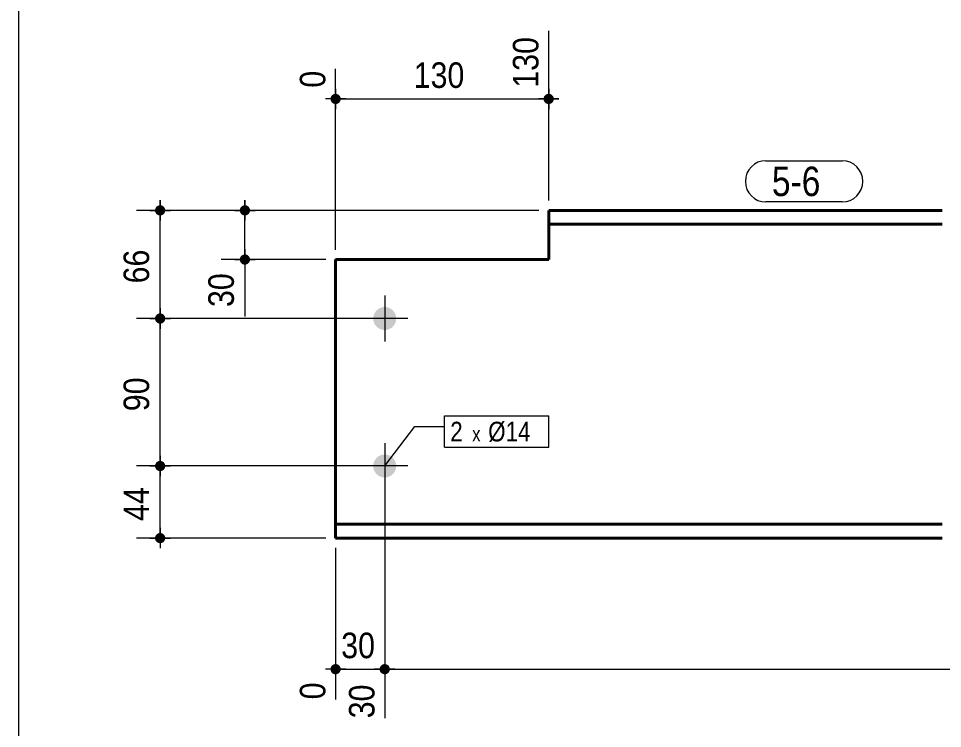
# Model space of a CAD drawing. Header units: millimetres. Extents: x 2 to 287, y 5 to 195.
# Drawn here: x 5 to 99, y 69.4 to 141.6 of the extents above; entities that cross this region are included whole.
import ezdxf

# ---------------------------------------------------------------- set-up
doc = ezdxf.new("R2010")
doc.units = ezdxf.units.MM
doc.linetypes.add('CACHE2', pattern=[1.190625, 0.79375, -0.396875])
for name, color, linetype, lineweight in [('Boulon', 7, 'Continuous', 0), ('Cache', 7, 'Continuous', 0), ('Cotation', 7, 'Continuous', 0), ('Désignation boulon', 3, 'Continuous', 0), ('Feuille dessin', 5, 'Continuous', 0), ('Piece', 2, 'Continuous', 0), ('Repère pièce', 3, 'Continuous', 0)]:
    doc.layers.add(name, color=color, linetype=linetype, lineweight=lineweight)
doc.styles.add('ARIAL', font='ARIAL.TTF')
doc.styles.add('COMIC_SANS_MS', font='COMIC.TTF')

# ---------------------------------------------------------------- blocks, each defined once
blk = doc.blocks.new('*A3')
at = {"layer": 'Boulon'}
for points in [[(42.271, 112.237), (42.3, 112.236), (42.329, 112.234), (42.357, 112.232), (42.386, 112.228), (42.414, 112.225), (42.442, 112.22), (42.47, 112.215), (42.498, 112.209), (42.526, 112.202), (42.554, 112.195), (42.581, 112.187), (42.609, 112.178), (42.636, 112.169), (42.663, 112.159), (42.689, 112.148), (42.716, 112.137), (42.742, 112.125), (42.767, 112.113), (42.793, 112.099), (42.818, 112.086), (42.843, 112.071), (42.867, 112.056), (42.891, 112.041), (42.915, 112.024), (42.938, 112.008), (42.961, 111.99), (42.983, 111.972), (43.005, 111.954), (43.026, 111.935), (43.047, 111.915), (43.068, 111.895), (43.088, 111.875), (43.107, 111.854), (43.126, 111.833), (43.145, 111.811), (43.163, 111.788), (43.18, 111.765), (43.197, 111.742), (43.213, 111.719), (43.228, 111.695), (43.244, 111.67), (43.258, 111.646), (43.272, 111.62), (43.285, 111.595), (43.297, 111.569), (43.309, 111.543), (43.321, 111.517), (43.331, 111.49), (43.341, 111.464), (43.351, 111.436), (43.359, 111.409), (43.367, 111.382), (43.375, 111.354), (43.381, 111.326), (43.387, 111.298), (43.392, 111.27), (43.397, 111.242), (43.401, 111.213), (43.404, 111.185), (43.406, 111.156), (43.408, 111.128), (43.409, 111.099), (43.409, 111.07), (43.409, 111.042), (43.408, 111.013), (43.406, 110.985), (43.404, 110.956), (43.401, 110.928), (43.397, 110.899), (43.392, 110.871), (43.387, 110.843), (43.381, 110.815), (43.375, 110.787), (43.367, 110.759), (43.359, 110.732), (43.351, 110.705), (43.341, 110.677), (43.331, 110.651), (43.321, 110.624), (43.309, 110.598), (43.297, 110.572), (43.285, 110.546), (43.272, 110.521), (43.258, 110.495), (43.244, 110.471), (43.228, 110.446), (43.213, 110.422), (43.197, 110.399), (43.18, 110.375), (43.163, 110.353), (43.145, 110.33), (43.126, 110.308), (43.107, 110.287), (43.088, 110.266), (43.068, 110.246), (43.047, 110.226), (43.026, 110.206), (43.005, 110.187), (42.983, 110.169), (42.961, 110.151), (42.938, 110.133), (42.915, 110.117), (42.891, 110.1), (42.867, 110.085), (42.843, 110.07), (42.818, 110.055), (42.793, 110.042), (42.767, 110.028), (42.742, 110.016), (42.716, 110.004), (42.689, 109.993), (42.663, 109.982), (42.636, 109.972), (42.609, 109.963), (42.581, 109.954), (42.554, 109.946), (42.526, 109.939), (42.498, 109.932), (42.47, 109.926), (42.442, 109.921), (42.414, 109.916), (42.386, 109.913), (42.357, 109.909), (42.329, 109.907), (42.3, 109.905), (42.271, 109.904), (42.243, 109.904), (42.214, 109.904), (42.186, 109.905), (42.157, 109.907), (42.128, 109.909), (42.1, 109.913), (42.072, 109.916), (42.043, 109.921), (42.015, 109.926), (41.987, 109.932), (41.959, 109.939), (41.932, 109.946), (41.904, 109.954), (41.877, 109.963), (41.85, 109.972), (41.823, 109.982), (41.796, 109.993), (41.77, 110.004), (41.744, 110.016), (41.718, 110.028), (41.693, 110.042), (41.668, 110.055), (41.643, 110.07), (41.619, 110.085), (41.595, 110.1), (41.571, 110.117), (41.548, 110.133), (41.525, 110.151), (41.503, 110.169), (41.481, 110.187), (41.459, 110.206), (41.438, 110.226), (41.418, 110.246), (41.398, 110.266), (41.378, 110.287), (41.359, 110.308), (41.341, 110.33), (41.323, 110.353), (41.306, 110.375), (41.289, 110.399), (41.273, 110.422), (41.257, 110.446), (41.242, 110.471), (41.228, 110.495), (41.214, 110.521), (41.201, 110.546), (41.188, 110.572), (41.176, 110.598), (41.165, 110.624), (41.154, 110.651), (41.144, 110.677), (41.135, 110.705), (41.126, 110.732), (41.118, 110.759), (41.111, 110.787), (41.105, 110.815), (41.099, 110.843), (41.093, 110.871), (41.089, 110.899), (41.085, 110.928), (41.082, 110.956), (41.079, 110.985), (41.078, 111.013), (41.077, 111.042), (41.076, 111.07), (41.077, 111.099), (41.078, 111.128), (41.079, 111.156), (41.082, 111.185), (41.085, 111.213), (41.089, 111.242), (41.093, 111.27), (41.099, 111.298), (41.105, 111.326), (41.111, 111.354), (41.118, 111.382), (41.126, 111.409), (41.135, 111.436), (41.144, 111.464), (41.154, 111.49), (41.165, 111.517), (41.176, 111.543), (41.188, 111.569), (41.201, 111.595), (41.214, 111.62), (41.228, 111.646), (41.242, 111.67), (41.257, 111.695), (41.273, 111.719), (41.289, 111.742), (41.306, 111.765), (41.323, 111.788), (41.341, 111.811), (41.359, 111.833), (41.378, 111.854), (41.398, 111.875), (41.418, 111.895), (41.438, 111.915), (41.459, 111.935), (41.481, 111.954), (41.503, 111.972), (41.525, 111.99), (41.548, 112.008), (41.571, 112.024), (41.595, 112.041), (41.619, 112.056), (41.643, 112.071), (41.668, 112.086), (41.693, 112.099), (41.718, 112.113), (41.744, 112.125), (41.77, 112.137), (41.796, 112.148), (41.823, 112.159), (41.85, 112.169), (41.877, 112.178), (41.904, 112.187), (41.932, 112.195), (41.959, 112.202), (41.987, 112.209), (42.015, 112.215), (42.043, 112.22), (42.072, 112.225), (42.1, 112.228), (42.128, 112.232), (42.157, 112.234), (42.186, 112.236), (42.214, 112.237), (42.243, 112.237)], [(42.271, 97.237), (42.3, 97.236), (42.329, 97.234), (42.357, 97.232), (42.386, 97.228), (42.414, 97.225), (42.442, 97.22), (42.47, 97.215), (42.498, 97.209), (42.526, 97.202), (42.554, 97.195), (42.581, 97.187), (42.609, 97.178), (42.636, 97.169), (42.663, 97.159), (42.689, 97.148), (42.716, 97.137), (42.742, 97.125), (42.767, 97.113), (42.793, 97.099), (42.818, 97.086), (42.843, 97.071), (42.867, 97.056), (42.891, 97.041), (42.915, 97.024), (42.938, 97.008), (42.961, 96.99), (42.983, 96.972), (43.005, 96.954), (43.026, 96.935), (43.047, 96.915), (43.068, 96.895), (43.088, 96.875), (43.107, 96.854), (43.126, 96.833), (43.145, 96.811), (43.163, 96.788), (43.18, 96.765), (43.197, 96.742), (43.213, 96.719), (43.228, 96.695), (43.244, 96.67), (43.258, 96.646), (43.272, 96.62), (43.285, 96.595), (43.297, 96.569), (43.309, 96.543), (43.321, 96.517), (43.331, 96.49), (43.341, 96.464), (43.351, 96.436), (43.359, 96.409), (43.367, 96.382), (43.375, 96.354), (43.381, 96.326), (43.387, 96.298), (43.392, 96.27), (43.397, 96.242), (43.401, 96.213), (43.404, 96.185), (43.406, 96.156), (43.408, 96.128), (43.409, 96.099), (43.409, 96.07), (43.409, 96.042), (43.408, 96.013), (43.406, 95.985), (43.404, 95.956), (43.401, 95.928), (43.397, 95.899), (43.392, 95.871), (43.387, 95.843), (43.381, 95.815), (43.375, 95.787), (43.367, 95.759), (43.359, 95.732), (43.351, 95.705), (43.341, 95.677), (43.331, 95.651), (43.321, 95.624), (43.309, 95.598), (43.297, 95.572), (43.285, 95.546), (43.272, 95.521), (43.258, 95.495), (43.244, 95.471), (43.228, 95.446), (43.213, 95.422), (43.197, 95.399), (43.18, 95.375), (43.163, 95.353), (43.145, 95.33), (43.126, 95.308), (43.107, 95.287), (43.088, 95.266), (43.068, 95.246), (43.047, 95.226), (43.026, 95.206), (43.005, 95.187), (42.983, 95.169), (42.961, 95.151), (42.938, 95.133), (42.915, 95.117), (42.891, 95.1), (42.867, 95.085), (42.843, 95.07), (42.818, 95.055), (42.793, 95.042), (42.767, 95.028), (42.742, 95.016), (42.716, 95.004), (42.689, 94.993), (42.663, 94.982), (42.636, 94.972), (42.609, 94.963), (42.581, 94.954), (42.554, 94.946), (42.526, 94.939), (42.498, 94.932), (42.47, 94.926), (42.442, 94.921), (42.414, 94.916), (42.386, 94.913), (42.357, 94.909), (42.329, 94.907), (42.3, 94.905), (42.271, 94.904), (42.243, 94.904), (42.214, 94.904), (42.186, 94.905), (42.157, 94.907), (42.128, 94.909), (42.1, 94.913), (42.072, 94.916), (42.043, 94.921), (42.015, 94.926), (41.987, 94.932), (41.959, 94.939), (41.932, 94.946), (41.904, 94.954), (41.877, 94.963), (41.85, 94.972), (41.823, 94.982), (41.796, 94.993), (41.77, 95.004), (41.744, 95.016), (41.718, 95.028), (41.693, 95.042), (41.668, 95.055), (41.643, 95.07), (41.619, 95.085), (41.595, 95.1), (41.571, 95.117), (41.548, 95.133), (41.525, 95.151), (41.503, 95.169), (41.481, 95.187), (41.459, 95.206), (41.438, 95.226), (41.418, 95.246), (41.398, 95.266), (41.378, 95.287), (41.359, 95.308), (41.341, 95.33), (41.323, 95.353), (41.306, 95.375), (41.289, 95.399), (41.273, 95.422), (41.257, 95.446), (41.242, 95.471), (41.228, 95.495), (41.214, 95.521), (41.201, 95.546), (41.188, 95.572), (41.176, 95.598), (41.165, 95.624), (41.154, 95.651), (41.144, 95.677), (41.135, 95.705), (41.126, 95.732), (41.118, 95.759), (41.111, 95.787), (41.105, 95.815), (41.099, 95.843), (41.093, 95.871), (41.089, 95.899), (41.085, 95.928), (41.082, 95.956), (41.079, 95.985), (41.078, 96.013), (41.077, 96.042), (41.076, 96.07), (41.077, 96.099), (41.078, 96.128), (41.079, 96.156), (41.082, 96.185), (41.085, 96.213), (41.089, 96.242), (41.093, 96.27), (41.099, 96.298), (41.105, 96.326), (41.111, 96.354), (41.118, 96.382), (41.126, 96.409), (41.135, 96.436), (41.144, 96.464), (41.154, 96.49), (41.165, 96.517), (41.176, 96.543), (41.188, 96.569), (41.201, 96.595), (41.214, 96.62), (41.228, 96.646), (41.242, 96.67), (41.257, 96.695), (41.273, 96.719), (41.289, 96.742), (41.306, 96.765), (41.323, 96.788), (41.341, 96.811), (41.359, 96.833), (41.378, 96.854), (41.398, 96.875), (41.418, 96.895), (41.438, 96.915), (41.459, 96.935), (41.481, 96.954), (41.503, 96.972), (41.525, 96.99), (41.548, 97.008), (41.571, 97.024), (41.595, 97.041), (41.619, 97.056), (41.643, 97.071), (41.668, 97.086), (41.693, 97.099), (41.718, 97.113), (41.744, 97.125), (41.77, 97.137), (41.796, 97.148), (41.823, 97.159), (41.85, 97.169), (41.877, 97.178), (41.904, 97.187), (41.932, 97.195), (41.959, 97.202), (41.987, 97.209), (42.015, 97.215), (42.043, 97.22), (42.072, 97.225), (42.1, 97.228), (42.128, 97.232), (42.157, 97.234), (42.186, 97.236), (42.214, 97.237), (42.243, 97.237)]]:
    blk.add_hatch(color=256, dxfattribs=at).paths.add_polyline_path(points, flags=17)
at = {"layer": 'Boulon', "linetype": 'Continuous', "lineweight": 0}
for p, q in [((42.243, 113.404), (42.243, 108.737)), ((44.576, 111.07), (39.909, 111.07)), ((42.243, 98.404), (42.243, 93.737)), ((44.576, 96.07), (39.909, 96.07))]:
    blk.add_line(p, q, dxfattribs=at)
blk = doc.blocks.new('*A4')
at = {"layer": 'Cache', "color": 7, "linetype": 'CACHE2', "lineweight": 20}
blk.add_line((58.913523, 122.070385), (98.913523, 122.070385), dxfattribs=at)
at = {"layer": 'Piece', "color": 2, "linetype": 'Continuous', "lineweight": 40}
for p, q in [((58.913523, 122.070476), (58.913523, 122.070385)), ((58.913523, 117.070476), (58.913523, 122.070476)), ((58.913523, 122.070476), (98.913523, 122.070472)), ((98.913523, 120.653719), (58.913523, 120.653719)), ((37.24666, 88.737052), (37.24666, 117.070476)), ((37.24666, 117.070476), (58.913523, 117.070476)), ((37.24666, 90.153719), (98.913523, 90.153719)), ((98.913523, 88.737052), (37.24666, 88.737052))]:
    blk.add_line(p, q, dxfattribs=at)
blk = doc.blocks.new('*A9')
at = {"layer": 'Feuille dessin', "linetype": 'Continuous', "lineweight": 0}
blk.add_line((5, 195), (5, 5), dxfattribs=at)
blk = doc.blocks.new('*A14')
at = {"layer": 'Cotation'}
for points in [[(27.999, 121.551), (27.973, 121.553), (27.948, 121.556), (27.923, 121.56), (27.898, 121.566), (27.874, 121.573), (27.849, 121.581), (27.825, 121.59), (27.802, 121.6), (27.779, 121.612), (27.757, 121.624), (27.736, 121.638), (27.715, 121.653), (27.695, 121.669), (27.675, 121.685), (27.657, 121.703), (27.639, 121.721), (27.622, 121.741), (27.607, 121.761), (27.592, 121.782), (27.578, 121.803), (27.566, 121.825), (27.554, 121.848), (27.544, 121.871), (27.535, 121.895), (27.527, 121.92), (27.52, 121.944), (27.514, 121.969), (27.51, 121.994), (27.507, 122.02), (27.505, 122.045), (27.504, 122.07), (27.505, 122.096), (27.507, 122.121), (27.51, 122.147), (27.514, 122.172), (27.52, 122.197), (27.527, 122.221), (27.535, 122.246), (27.544, 122.269), (27.554, 122.293), (27.566, 122.316), (27.578, 122.338), (27.592, 122.359), (27.607, 122.38), (27.622, 122.4), (27.639, 122.42), (27.657, 122.438), (27.675, 122.456), (27.695, 122.472), (27.715, 122.488), (27.736, 122.503), (27.757, 122.516), (27.779, 122.529), (27.802, 122.541), (27.825, 122.551), (27.849, 122.56), (27.874, 122.568), (27.898, 122.575), (27.923, 122.58), (27.948, 122.585), (27.973, 122.588), (27.999, 122.59), (28.024, 122.59), (28.05, 122.59), (28.075, 122.588), (28.101, 122.585), (28.126, 122.58), (28.151, 122.575), (28.175, 122.568), (28.2, 122.56), (28.223, 122.551), (28.247, 122.541), (28.27, 122.529), (28.292, 122.516), (28.313, 122.503), (28.334, 122.488), (28.354, 122.472), (28.374, 122.456), (28.392, 122.438), (28.41, 122.42), (28.426, 122.4), (28.442, 122.38), (28.457, 122.359), (28.47, 122.338), (28.483, 122.316), (28.495, 122.293), (28.505, 122.269), (28.514, 122.246), (28.522, 122.221), (28.529, 122.197), (28.534, 122.172), (28.539, 122.147), (28.542, 122.121), (28.544, 122.096), (28.544, 122.07), (28.544, 122.045), (28.542, 122.02), (28.539, 121.994), (28.534, 121.969), (28.529, 121.944), (28.522, 121.92), (28.514, 121.895), (28.505, 121.871), (28.495, 121.848), (28.483, 121.825), (28.47, 121.803), (28.457, 121.782), (28.442, 121.761), (28.426, 121.741), (28.41, 121.721), (28.392, 121.703), (28.374, 121.685), (28.354, 121.669), (28.334, 121.653), (28.313, 121.638), (28.292, 121.624), (28.27, 121.612), (28.247, 121.6), (28.223, 121.59), (28.2, 121.581), (28.175, 121.573), (28.151, 121.566), (28.126, 121.56), (28.101, 121.556), (28.075, 121.553), (28.05, 121.551), (28.024, 121.55)], [(27.999, 116.551), (27.973, 116.553), (27.948, 116.556), (27.923, 116.56), (27.898, 116.566), (27.874, 116.573), (27.849, 116.581), (27.825, 116.59), (27.802, 116.6), (27.779, 116.612), (27.757, 116.624), (27.736, 116.638), (27.715, 116.653), (27.695, 116.669), (27.675, 116.685), (27.657, 116.703), (27.639, 116.721), (27.622, 116.741), (27.607, 116.761), (27.592, 116.782), (27.578, 116.803), (27.566, 116.825), (27.554, 116.848), (27.544, 116.871), (27.535, 116.895), (27.527, 116.92), (27.52, 116.944), (27.514, 116.969), (27.51, 116.994), (27.507, 117.02), (27.505, 117.045), (27.504, 117.07), (27.505, 117.096), (27.507, 117.121), (27.51, 117.147), (27.514, 117.172), (27.52, 117.197), (27.527, 117.221), (27.535, 117.246), (27.544, 117.269), (27.554, 117.293), (27.566, 117.316), (27.578, 117.338), (27.592, 117.359), (27.607, 117.38), (27.622, 117.4), (27.639, 117.42), (27.657, 117.438), (27.675, 117.456), (27.695, 117.472), (27.715, 117.488), (27.736, 117.503), (27.757, 117.516), (27.779, 117.529), (27.802, 117.541), (27.825, 117.551), (27.849, 117.56), (27.874, 117.568), (27.898, 117.575), (27.923, 117.58), (27.948, 117.585), (27.973, 117.588), (27.999, 117.59), (28.024, 117.59), (28.05, 117.59), (28.075, 117.588), (28.101, 117.585), (28.126, 117.58), (28.151, 117.575), (28.175, 117.568), (28.2, 117.56), (28.223, 117.551), (28.247, 117.541), (28.27, 117.529), (28.292, 117.516), (28.313, 117.503), (28.334, 117.488), (28.354, 117.472), (28.374, 117.456), (28.392, 117.438), (28.41, 117.42), (28.426, 117.4), (28.442, 117.38), (28.457, 117.359), (28.47, 117.338), (28.483, 117.316), (28.495, 117.293), (28.505, 117.269), (28.514, 117.246), (28.522, 117.221), (28.529, 117.197), (28.534, 117.172), (28.539, 117.147), (28.542, 117.121), (28.544, 117.096), (28.544, 117.07), (28.544, 117.045), (28.542, 117.02), (28.539, 116.994), (28.534, 116.969), (28.529, 116.944), (28.522, 116.92), (28.514, 116.895), (28.505, 116.871), (28.495, 116.848), (28.483, 116.825), (28.47, 116.803), (28.457, 116.782), (28.442, 116.761), (28.426, 116.741), (28.41, 116.721), (28.392, 116.703), (28.374, 116.685), (28.354, 116.669), (28.334, 116.653), (28.313, 116.638), (28.292, 116.624), (28.27, 116.612), (28.247, 116.6), (28.223, 116.59), (28.2, 116.581), (28.175, 116.573), (28.151, 116.566), (28.126, 116.56), (28.101, 116.556), (28.075, 116.553), (28.05, 116.551), (28.024, 116.55)]]:
    blk.add_hatch(color=256, dxfattribs=at).paths.add_polyline_path(points, flags=17)
at = {"layer": 'Cotation', "linetype": 'Continuous', "lineweight": 0}
for p, q in [((28.024, 123.11), (28.024, 121.03)), ((28.024, 122.07), (28.024, 123.11)), ((57.914, 122.07), (25.604, 122.07)), ((26.984, 122.07), (29.064, 122.07)), ((28.024, 117.07), (28.024, 122.07)), ((28.024, 118.11), (28.024, 116.03)), ((36.247, 117.07), (25.604, 117.07)), ((26.984, 117.07), (29.064, 117.07)), ((28.024, 117.07), (28.024, 111.264)), ((28.024, 117.07), (28.024, 111.264))]:
    blk.add_line(p, q, dxfattribs=at)
at = {"layer": 'Cotation'}
for p in [(28.024, 122.07), (28.024, 117.07)]:
    blk.add_point(p, dxfattribs=at)
at = {"layer": 'Cotation', "style": 'ARIAL', "width": 0.85}
blk.add_text('30', height=2.6, rotation=90.00021, dxfattribs=at).set_placement((26.904, 112.239))
blk = doc.blocks.new('*A16')
at = {"layer": 'Cotation'}
for points in [[(19.38, 95.551), (19.354, 95.553), (19.329, 95.556), (19.304, 95.56), (19.279, 95.566), (19.254, 95.573), (19.23, 95.581), (19.206, 95.59), (19.183, 95.6), (19.16, 95.612), (19.138, 95.624), (19.116, 95.638), (19.095, 95.653), (19.075, 95.669), (19.056, 95.685), (19.038, 95.703), (19.02, 95.721), (19.003, 95.741), (18.988, 95.761), (18.973, 95.782), (18.959, 95.803), (18.947, 95.825), (18.935, 95.848), (18.925, 95.871), (18.916, 95.895), (18.908, 95.92), (18.901, 95.944), (18.895, 95.969), (18.891, 95.994), (18.888, 96.02), (18.886, 96.045), (18.885, 96.07), (18.886, 96.096), (18.888, 96.121), (18.891, 96.147), (18.895, 96.172), (18.901, 96.197), (18.908, 96.221), (18.916, 96.246), (18.925, 96.269), (18.935, 96.293), (18.947, 96.316), (18.959, 96.338), (18.973, 96.359), (18.988, 96.38), (19.003, 96.4), (19.02, 96.42), (19.038, 96.438), (19.056, 96.456), (19.075, 96.472), (19.095, 96.488), (19.116, 96.503), (19.138, 96.516), (19.16, 96.529), (19.183, 96.541), (19.206, 96.551), (19.23, 96.56), (19.254, 96.568), (19.279, 96.575), (19.304, 96.58), (19.329, 96.585), (19.354, 96.588), (19.38, 96.59), (19.405, 96.59), (19.431, 96.59), (19.456, 96.588), (19.482, 96.585), (19.507, 96.58), (19.532, 96.575), (19.556, 96.568), (19.58, 96.56), (19.604, 96.551), (19.628, 96.541), (19.65, 96.529), (19.673, 96.516), (19.694, 96.503), (19.715, 96.488), (19.735, 96.472), (19.754, 96.456), (19.773, 96.438), (19.791, 96.42), (19.807, 96.4), (19.823, 96.38), (19.838, 96.359), (19.851, 96.338), (19.864, 96.316), (19.875, 96.293), (19.886, 96.269), (19.895, 96.246), (19.903, 96.221), (19.91, 96.197), (19.915, 96.172), (19.92, 96.147), (19.923, 96.121), (19.925, 96.096), (19.925, 96.07), (19.925, 96.045), (19.923, 96.02), (19.92, 95.994), (19.915, 95.969), (19.91, 95.944), (19.903, 95.92), (19.895, 95.895), (19.886, 95.871), (19.875, 95.848), (19.864, 95.825), (19.851, 95.803), (19.838, 95.782), (19.823, 95.761), (19.807, 95.741), (19.791, 95.721), (19.773, 95.703), (19.754, 95.685), (19.735, 95.669), (19.715, 95.653), (19.694, 95.638), (19.673, 95.624), (19.65, 95.612), (19.628, 95.6), (19.604, 95.59), (19.58, 95.581), (19.556, 95.573), (19.532, 95.566), (19.507, 95.56), (19.482, 95.556), (19.456, 95.553), (19.431, 95.551), (19.405, 95.55)], [(19.38, 88.218), (19.354, 88.22), (19.329, 88.223), (19.304, 88.227), (19.279, 88.233), (19.254, 88.239), (19.23, 88.247), (19.206, 88.257), (19.183, 88.267), (19.16, 88.278), (19.138, 88.291), (19.116, 88.305), (19.095, 88.319), (19.075, 88.335), (19.056, 88.352), (19.038, 88.369), (19.02, 88.388), (19.003, 88.407), (18.988, 88.427), (18.973, 88.448), (18.959, 88.47), (18.947, 88.492), (18.935, 88.515), (18.925, 88.538), (18.916, 88.562), (18.908, 88.586), (18.901, 88.611), (18.895, 88.636), (18.891, 88.661), (18.888, 88.686), (18.886, 88.712), (18.885, 88.737), (18.886, 88.763), (18.888, 88.788), (18.891, 88.813), (18.895, 88.838), (18.901, 88.863), (18.908, 88.888), (18.916, 88.912), (18.925, 88.936), (18.935, 88.959), (18.947, 88.982), (18.959, 89.004), (18.973, 89.026), (18.988, 89.047), (19.003, 89.067), (19.02, 89.086), (19.038, 89.105), (19.056, 89.122), (19.075, 89.139), (19.095, 89.155), (19.116, 89.169), (19.138, 89.183), (19.16, 89.196), (19.183, 89.207), (19.206, 89.217), (19.23, 89.227), (19.254, 89.235), (19.279, 89.241), (19.304, 89.247), (19.329, 89.251), (19.354, 89.255), (19.38, 89.256), (19.405, 89.257), (19.431, 89.256), (19.456, 89.255), (19.482, 89.251), (19.507, 89.247), (19.532, 89.241), (19.556, 89.235), (19.58, 89.227), (19.604, 89.217), (19.628, 89.207), (19.65, 89.196), (19.673, 89.183), (19.694, 89.169), (19.715, 89.155), (19.735, 89.139), (19.754, 89.122), (19.773, 89.105), (19.791, 89.086), (19.807, 89.067), (19.823, 89.047), (19.838, 89.026), (19.851, 89.004), (19.864, 88.982), (19.875, 88.959), (19.886, 88.936), (19.895, 88.912), (19.903, 88.888), (19.91, 88.863), (19.915, 88.838), (19.92, 88.813), (19.923, 88.788), (19.925, 88.763), (19.925, 88.737), (19.925, 88.712), (19.923, 88.686), (19.92, 88.661), (19.915, 88.636), (19.91, 88.611), (19.903, 88.586), (19.895, 88.562), (19.886, 88.538), (19.875, 88.515), (19.864, 88.492), (19.851, 88.47), (19.838, 88.448), (19.823, 88.427), (19.807, 88.407), (19.791, 88.388), (19.773, 88.369), (19.754, 88.352), (19.735, 88.335), (19.715, 88.319), (19.694, 88.305), (19.673, 88.291), (19.65, 88.278), (19.628, 88.267), (19.604, 88.257), (19.58, 88.247), (19.556, 88.239), (19.532, 88.233), (19.507, 88.227), (19.482, 88.223), (19.456, 88.22), (19.431, 88.218), (19.405, 88.217)]]:
    blk.add_hatch(color=256, dxfattribs=at).paths.add_polyline_path(points, flags=17)
at = {"layer": 'Cotation', "linetype": 'Continuous', "lineweight": 0}
for p, q in [((19.405, 97.11), (19.405, 95.03)), ((19.405, 96.07), (19.405, 97.11)), ((41.243, 96.07), (16.985, 96.07)), ((18.365, 96.07), (20.445, 96.07)), ((19.405, 88.737), (19.405, 96.07)), ((19.405, 89.777), (19.405, 87.697)), ((36.247, 88.737), (16.985, 88.737)), ((18.365, 88.737), (20.445, 88.737)), ((19.405, 88.737), (19.405, 87.697))]:
    blk.add_line(p, q, dxfattribs=at)
at = {"layer": 'Cotation'}
for p in [(19.405, 96.07), (19.405, 88.737)]:
    blk.add_point(p, dxfattribs=at)
at = {"layer": 'Cotation', "style": 'ARIAL', "width": 0.85}
blk.add_text('44', height=2.6, rotation=90.00021, dxfattribs=at).set_placement((18.285, 90.475))
blk = doc.blocks.new('*A17')
at = {"layer": 'Cotation'}
for points in [[(19.38, 110.551), (19.354, 110.553), (19.329, 110.556), (19.304, 110.56), (19.279, 110.566), (19.254, 110.573), (19.23, 110.581), (19.206, 110.59), (19.183, 110.6), (19.16, 110.612), (19.138, 110.624), (19.116, 110.638), (19.095, 110.653), (19.075, 110.669), (19.056, 110.685), (19.038, 110.703), (19.02, 110.721), (19.003, 110.741), (18.988, 110.761), (18.973, 110.782), (18.959, 110.803), (18.947, 110.825), (18.935, 110.848), (18.925, 110.871), (18.916, 110.895), (18.908, 110.92), (18.901, 110.944), (18.895, 110.969), (18.891, 110.994), (18.888, 111.02), (18.886, 111.045), (18.885, 111.07), (18.886, 111.096), (18.888, 111.121), (18.891, 111.147), (18.895, 111.172), (18.901, 111.197), (18.908, 111.221), (18.916, 111.246), (18.925, 111.269), (18.935, 111.293), (18.947, 111.316), (18.959, 111.338), (18.973, 111.359), (18.988, 111.38), (19.003, 111.4), (19.02, 111.42), (19.038, 111.438), (19.056, 111.456), (19.075, 111.472), (19.095, 111.488), (19.116, 111.503), (19.138, 111.516), (19.16, 111.529), (19.183, 111.541), (19.206, 111.551), (19.23, 111.56), (19.254, 111.568), (19.279, 111.575), (19.304, 111.58), (19.329, 111.585), (19.354, 111.588), (19.38, 111.59), (19.405, 111.59), (19.431, 111.59), (19.456, 111.588), (19.482, 111.585), (19.507, 111.58), (19.532, 111.575), (19.556, 111.568), (19.58, 111.56), (19.604, 111.551), (19.628, 111.541), (19.65, 111.529), (19.673, 111.516), (19.694, 111.503), (19.715, 111.488), (19.735, 111.472), (19.754, 111.456), (19.773, 111.438), (19.791, 111.42), (19.807, 111.4), (19.823, 111.38), (19.838, 111.359), (19.851, 111.338), (19.864, 111.316), (19.875, 111.293), (19.886, 111.269), (19.895, 111.246), (19.903, 111.221), (19.91, 111.197), (19.915, 111.172), (19.92, 111.147), (19.923, 111.121), (19.925, 111.096), (19.925, 111.07), (19.925, 111.045), (19.923, 111.02), (19.92, 110.994), (19.915, 110.969), (19.91, 110.944), (19.903, 110.92), (19.895, 110.895), (19.886, 110.871), (19.875, 110.848), (19.864, 110.825), (19.851, 110.803), (19.838, 110.782), (19.823, 110.761), (19.807, 110.741), (19.791, 110.721), (19.773, 110.703), (19.754, 110.685), (19.735, 110.669), (19.715, 110.653), (19.694, 110.638), (19.673, 110.624), (19.65, 110.612), (19.628, 110.6), (19.604, 110.59), (19.58, 110.581), (19.556, 110.573), (19.532, 110.566), (19.507, 110.56), (19.482, 110.556), (19.456, 110.553), (19.431, 110.551), (19.405, 110.55)], [(19.38, 95.551), (19.354, 95.553), (19.329, 95.556), (19.304, 95.56), (19.279, 95.566), (19.254, 95.573), (19.23, 95.581), (19.206, 95.59), (19.183, 95.6), (19.16, 95.612), (19.138, 95.624), (19.116, 95.638), (19.095, 95.653), (19.075, 95.669), (19.056, 95.685), (19.038, 95.703), (19.02, 95.721), (19.003, 95.741), (18.988, 95.761), (18.973, 95.782), (18.959, 95.803), (18.947, 95.825), (18.935, 95.848), (18.925, 95.871), (18.916, 95.895), (18.908, 95.92), (18.901, 95.944), (18.895, 95.969), (18.891, 95.994), (18.888, 96.02), (18.886, 96.045), (18.885, 96.07), (18.886, 96.096), (18.888, 96.121), (18.891, 96.147), (18.895, 96.172), (18.901, 96.197), (18.908, 96.221), (18.916, 96.246), (18.925, 96.269), (18.935, 96.293), (18.947, 96.316), (18.959, 96.338), (18.973, 96.359), (18.988, 96.38), (19.003, 96.4), (19.02, 96.42), (19.038, 96.438), (19.056, 96.456), (19.075, 96.472), (19.095, 96.488), (19.116, 96.503), (19.138, 96.516), (19.16, 96.529), (19.183, 96.541), (19.206, 96.551), (19.23, 96.56), (19.254, 96.568), (19.279, 96.575), (19.304, 96.58), (19.329, 96.585), (19.354, 96.588), (19.38, 96.59), (19.405, 96.59), (19.431, 96.59), (19.456, 96.588), (19.482, 96.585), (19.507, 96.58), (19.532, 96.575), (19.556, 96.568), (19.58, 96.56), (19.604, 96.551), (19.628, 96.541), (19.65, 96.529), (19.673, 96.516), (19.694, 96.503), (19.715, 96.488), (19.735, 96.472), (19.754, 96.456), (19.773, 96.438), (19.791, 96.42), (19.807, 96.4), (19.823, 96.38), (19.838, 96.359), (19.851, 96.338), (19.864, 96.316), (19.875, 96.293), (19.886, 96.269), (19.895, 96.246), (19.903, 96.221), (19.91, 96.197), (19.915, 96.172), (19.92, 96.147), (19.923, 96.121), (19.925, 96.096), (19.925, 96.07), (19.925, 96.045), (19.923, 96.02), (19.92, 95.994), (19.915, 95.969), (19.91, 95.944), (19.903, 95.92), (19.895, 95.895), (19.886, 95.871), (19.875, 95.848), (19.864, 95.825), (19.851, 95.803), (19.838, 95.782), (19.823, 95.761), (19.807, 95.741), (19.791, 95.721), (19.773, 95.703), (19.754, 95.685), (19.735, 95.669), (19.715, 95.653), (19.694, 95.638), (19.673, 95.624), (19.65, 95.612), (19.628, 95.6), (19.604, 95.59), (19.58, 95.581), (19.556, 95.573), (19.532, 95.566), (19.507, 95.56), (19.482, 95.556), (19.456, 95.553), (19.431, 95.551), (19.405, 95.55)]]:
    blk.add_hatch(color=256, dxfattribs=at).paths.add_polyline_path(points, flags=17)
at = {"layer": 'Cotation', "linetype": 'Continuous', "lineweight": 0}
for p, q in [((19.405, 112.11), (19.405, 110.03)), ((19.405, 111.07), (19.405, 112.11)), ((41.243, 111.07), (16.985, 111.07)), ((18.365, 111.07), (20.445, 111.07)), ((19.405, 96.07), (19.405, 111.07)), ((19.405, 97.11), (19.405, 95.03)), ((41.243, 96.07), (16.985, 96.07)), ((18.365, 96.07), (20.445, 96.07)), ((19.405, 96.07), (19.405, 95.03))]:
    blk.add_line(p, q, dxfattribs=at)
at = {"layer": 'Cotation'}
for p in [(19.405, 111.07), (19.405, 96.07)]:
    blk.add_point(p, dxfattribs=at)
at = {"layer": 'Cotation', "style": 'ARIAL', "width": 0.85}
blk.add_text('90', height=2.6, rotation=90.00021, dxfattribs=at).set_placement((18.285, 101.642))
blk = doc.blocks.new('*A18')
at = {"layer": 'Cotation'}
for points in [[(19.38, 121.551), (19.354, 121.553), (19.329, 121.556), (19.304, 121.56), (19.279, 121.566), (19.254, 121.573), (19.23, 121.581), (19.206, 121.59), (19.183, 121.6), (19.16, 121.612), (19.138, 121.624), (19.116, 121.638), (19.095, 121.653), (19.075, 121.669), (19.056, 121.685), (19.038, 121.703), (19.02, 121.721), (19.003, 121.741), (18.988, 121.761), (18.973, 121.782), (18.959, 121.803), (18.947, 121.825), (18.935, 121.848), (18.925, 121.871), (18.916, 121.895), (18.908, 121.92), (18.901, 121.944), (18.895, 121.969), (18.891, 121.994), (18.888, 122.02), (18.886, 122.045), (18.885, 122.07), (18.886, 122.096), (18.888, 122.121), (18.891, 122.147), (18.895, 122.172), (18.901, 122.197), (18.908, 122.221), (18.916, 122.246), (18.925, 122.269), (18.935, 122.293), (18.947, 122.316), (18.959, 122.338), (18.973, 122.359), (18.988, 122.38), (19.003, 122.4), (19.02, 122.42), (19.038, 122.438), (19.056, 122.456), (19.075, 122.472), (19.095, 122.488), (19.116, 122.503), (19.138, 122.516), (19.16, 122.529), (19.183, 122.541), (19.206, 122.551), (19.23, 122.56), (19.254, 122.568), (19.279, 122.575), (19.304, 122.58), (19.329, 122.585), (19.354, 122.588), (19.38, 122.59), (19.405, 122.59), (19.431, 122.59), (19.456, 122.588), (19.482, 122.585), (19.507, 122.58), (19.532, 122.575), (19.556, 122.568), (19.58, 122.56), (19.604, 122.551), (19.628, 122.541), (19.65, 122.529), (19.673, 122.516), (19.694, 122.503), (19.715, 122.488), (19.735, 122.472), (19.754, 122.456), (19.773, 122.438), (19.791, 122.42), (19.807, 122.4), (19.823, 122.38), (19.838, 122.359), (19.851, 122.338), (19.864, 122.316), (19.875, 122.293), (19.886, 122.269), (19.895, 122.246), (19.903, 122.221), (19.91, 122.197), (19.915, 122.172), (19.92, 122.147), (19.923, 122.121), (19.925, 122.096), (19.925, 122.07), (19.925, 122.045), (19.923, 122.02), (19.92, 121.994), (19.915, 121.969), (19.91, 121.944), (19.903, 121.92), (19.895, 121.895), (19.886, 121.871), (19.875, 121.848), (19.864, 121.825), (19.851, 121.803), (19.838, 121.782), (19.823, 121.761), (19.807, 121.741), (19.791, 121.721), (19.773, 121.703), (19.754, 121.685), (19.735, 121.669), (19.715, 121.653), (19.694, 121.638), (19.673, 121.624), (19.65, 121.612), (19.628, 121.6), (19.604, 121.59), (19.58, 121.581), (19.556, 121.573), (19.532, 121.566), (19.507, 121.56), (19.482, 121.556), (19.456, 121.553), (19.431, 121.551), (19.405, 121.55)], [(19.38, 110.551), (19.354, 110.553), (19.329, 110.556), (19.304, 110.56), (19.279, 110.566), (19.254, 110.573), (19.23, 110.581), (19.206, 110.59), (19.183, 110.6), (19.16, 110.612), (19.138, 110.624), (19.116, 110.638), (19.095, 110.653), (19.075, 110.669), (19.056, 110.685), (19.038, 110.703), (19.02, 110.721), (19.003, 110.741), (18.988, 110.761), (18.973, 110.782), (18.959, 110.803), (18.947, 110.825), (18.935, 110.848), (18.925, 110.871), (18.916, 110.895), (18.908, 110.92), (18.901, 110.944), (18.895, 110.969), (18.891, 110.994), (18.888, 111.02), (18.886, 111.045), (18.885, 111.07), (18.886, 111.096), (18.888, 111.121), (18.891, 111.147), (18.895, 111.172), (18.901, 111.197), (18.908, 111.221), (18.916, 111.246), (18.925, 111.269), (18.935, 111.293), (18.947, 111.316), (18.959, 111.338), (18.973, 111.359), (18.988, 111.38), (19.003, 111.4), (19.02, 111.42), (19.038, 111.438), (19.056, 111.456), (19.075, 111.472), (19.095, 111.488), (19.116, 111.503), (19.138, 111.516), (19.16, 111.529), (19.183, 111.541), (19.206, 111.551), (19.23, 111.56), (19.254, 111.568), (19.279, 111.575), (19.304, 111.58), (19.329, 111.585), (19.354, 111.588), (19.38, 111.59), (19.405, 111.59), (19.431, 111.59), (19.456, 111.588), (19.482, 111.585), (19.507, 111.58), (19.532, 111.575), (19.556, 111.568), (19.58, 111.56), (19.604, 111.551), (19.628, 111.541), (19.65, 111.529), (19.673, 111.516), (19.694, 111.503), (19.715, 111.488), (19.735, 111.472), (19.754, 111.456), (19.773, 111.438), (19.791, 111.42), (19.807, 111.4), (19.823, 111.38), (19.838, 111.359), (19.851, 111.338), (19.864, 111.316), (19.875, 111.293), (19.886, 111.269), (19.895, 111.246), (19.903, 111.221), (19.91, 111.197), (19.915, 111.172), (19.92, 111.147), (19.923, 111.121), (19.925, 111.096), (19.925, 111.07), (19.925, 111.045), (19.923, 111.02), (19.92, 110.994), (19.915, 110.969), (19.91, 110.944), (19.903, 110.92), (19.895, 110.895), (19.886, 110.871), (19.875, 110.848), (19.864, 110.825), (19.851, 110.803), (19.838, 110.782), (19.823, 110.761), (19.807, 110.741), (19.791, 110.721), (19.773, 110.703), (19.754, 110.685), (19.735, 110.669), (19.715, 110.653), (19.694, 110.638), (19.673, 110.624), (19.65, 110.612), (19.628, 110.6), (19.604, 110.59), (19.58, 110.581), (19.556, 110.573), (19.532, 110.566), (19.507, 110.56), (19.482, 110.556), (19.456, 110.553), (19.431, 110.551), (19.405, 110.55)]]:
    blk.add_hatch(color=256, dxfattribs=at).paths.add_polyline_path(points, flags=17)
at = {"layer": 'Cotation', "linetype": 'Continuous', "lineweight": 0}
for p, q in [((19.405, 123.11), (19.405, 121.03)), ((19.405, 122.07), (19.405, 123.11)), ((57.914, 122.07), (16.985, 122.07)), ((18.365, 122.07), (20.445, 122.07)), ((19.405, 111.07), (19.405, 122.07)), ((19.405, 112.11), (19.405, 110.03)), ((41.243, 111.07), (16.985, 111.07)), ((18.365, 111.07), (20.445, 111.07)), ((19.405, 111.07), (19.405, 110.03))]:
    blk.add_line(p, q, dxfattribs=at)
at = {"layer": 'Cotation'}
for p in [(19.405, 122.07), (19.405, 111.07)]:
    blk.add_point(p, dxfattribs=at)
at = {"layer": 'Cotation', "style": 'ARIAL', "width": 0.85}
blk.add_text('66', height=2.6, rotation=90.00021, dxfattribs=at).set_placement((18.285, 114.642))
blk = doc.blocks.new('*A22')
at = {"layer": 'Cotation'}
for points in [[(37.221, 132.884), (37.196, 132.886), (37.17, 132.889), (37.145, 132.894), (37.12, 132.899), (37.096, 132.906), (37.071, 132.914), (37.048, 132.923), (37.024, 132.934), (37.002, 132.945), (36.979, 132.958), (36.958, 132.971), (36.937, 132.986), (36.917, 133.002), (36.897, 133.018), (36.879, 133.036), (36.861, 133.055), (36.845, 133.074), (36.829, 133.094), (36.814, 133.115), (36.801, 133.136), (36.788, 133.159), (36.777, 133.181), (36.766, 133.205), (36.757, 133.229), (36.749, 133.253), (36.742, 133.277), (36.737, 133.302), (36.732, 133.327), (36.729, 133.353), (36.727, 133.378), (36.727, 133.404), (36.727, 133.429), (36.729, 133.455), (36.732, 133.48), (36.737, 133.505), (36.742, 133.53), (36.749, 133.555), (36.757, 133.579), (36.766, 133.603), (36.777, 133.626), (36.788, 133.649), (36.801, 133.671), (36.814, 133.693), (36.829, 133.714), (36.845, 133.734), (36.861, 133.753), (36.879, 133.771), (36.897, 133.789), (36.917, 133.806), (36.937, 133.821), (36.958, 133.836), (36.979, 133.85), (37.002, 133.862), (37.024, 133.874), (37.048, 133.884), (37.071, 133.893), (37.096, 133.901), (37.12, 133.908), (37.145, 133.914), (37.17, 133.918), (37.196, 133.921), (37.221, 133.923), (37.247, 133.924), (37.272, 133.923), (37.298, 133.921), (37.323, 133.918), (37.348, 133.914), (37.373, 133.908), (37.398, 133.901), (37.422, 133.893), (37.446, 133.884), (37.469, 133.874), (37.492, 133.862), (37.514, 133.85), (37.536, 133.836), (37.556, 133.821), (37.577, 133.806), (37.596, 133.789), (37.614, 133.771), (37.632, 133.753), (37.649, 133.734), (37.664, 133.714), (37.679, 133.693), (37.693, 133.671), (37.705, 133.649), (37.717, 133.626), (37.727, 133.603), (37.736, 133.579), (37.744, 133.555), (37.751, 133.53), (37.757, 133.505), (37.761, 133.48), (37.764, 133.455), (37.766, 133.429), (37.767, 133.404), (37.766, 133.378), (37.764, 133.353), (37.761, 133.327), (37.757, 133.302), (37.751, 133.277), (37.744, 133.253), (37.736, 133.229), (37.727, 133.205), (37.717, 133.181), (37.705, 133.159), (37.693, 133.136), (37.679, 133.115), (37.664, 133.094), (37.649, 133.074), (37.632, 133.055), (37.614, 133.036), (37.596, 133.018), (37.577, 133.002), (37.556, 132.986), (37.536, 132.971), (37.514, 132.958), (37.492, 132.945), (37.469, 132.934), (37.446, 132.923), (37.422, 132.914), (37.398, 132.906), (37.373, 132.899), (37.348, 132.894), (37.323, 132.889), (37.298, 132.886), (37.272, 132.884), (37.247, 132.884)], [(58.888, 132.884), (58.863, 132.886), (58.837, 132.889), (58.812, 132.894), (58.787, 132.899), (58.763, 132.906), (58.738, 132.914), (58.715, 132.923), (58.691, 132.934), (58.668, 132.945), (58.646, 132.958), (58.625, 132.971), (58.604, 132.986), (58.584, 133.002), (58.564, 133.018), (58.546, 133.036), (58.528, 133.055), (58.512, 133.074), (58.496, 133.094), (58.481, 133.115), (58.468, 133.136), (58.455, 133.159), (58.443, 133.181), (58.433, 133.205), (58.424, 133.229), (58.416, 133.253), (58.409, 133.277), (58.404, 133.302), (58.399, 133.327), (58.396, 133.353), (58.394, 133.378), (58.394, 133.404), (58.394, 133.429), (58.396, 133.455), (58.399, 133.48), (58.404, 133.505), (58.409, 133.53), (58.416, 133.555), (58.424, 133.579), (58.433, 133.603), (58.443, 133.626), (58.455, 133.649), (58.468, 133.671), (58.481, 133.693), (58.496, 133.714), (58.512, 133.734), (58.528, 133.753), (58.546, 133.771), (58.564, 133.789), (58.584, 133.806), (58.604, 133.821), (58.625, 133.836), (58.646, 133.85), (58.668, 133.862), (58.691, 133.874), (58.715, 133.884), (58.738, 133.893), (58.763, 133.901), (58.787, 133.908), (58.812, 133.914), (58.837, 133.918), (58.863, 133.921), (58.888, 133.923), (58.914, 133.924), (58.939, 133.923), (58.964, 133.921), (58.99, 133.918), (59.015, 133.914), (59.04, 133.908), (59.064, 133.901), (59.089, 133.893), (59.113, 133.884), (59.136, 133.874), (59.159, 133.862), (59.181, 133.85), (59.202, 133.836), (59.223, 133.821), (59.243, 133.806), (59.263, 133.789), (59.281, 133.771), (59.299, 133.753), (59.315, 133.734), (59.331, 133.714), (59.346, 133.693), (59.36, 133.671), (59.372, 133.649), (59.384, 133.626), (59.394, 133.603), (59.403, 133.579), (59.411, 133.555), (59.418, 133.53), (59.424, 133.505), (59.428, 133.48), (59.431, 133.455), (59.433, 133.429), (59.434, 133.404), (59.433, 133.378), (59.431, 133.353), (59.428, 133.327), (59.424, 133.302), (59.418, 133.277), (59.411, 133.253), (59.403, 133.229), (59.394, 133.205), (59.384, 133.181), (59.372, 133.159), (59.36, 133.136), (59.346, 133.115), (59.331, 133.094), (59.315, 133.074), (59.299, 133.055), (59.281, 133.036), (59.263, 133.018), (59.243, 133.002), (59.223, 132.986), (59.202, 132.971), (59.181, 132.958), (59.159, 132.945), (59.136, 132.934), (59.113, 132.923), (59.089, 132.914), (59.064, 132.906), (59.04, 132.899), (59.015, 132.894), (58.99, 132.889), (58.964, 132.886), (58.939, 132.884), (58.914, 132.884)]]:
    blk.add_hatch(color=256, dxfattribs=at).paths.add_polyline_path(points, flags=17)
at = {"layer": 'Cotation', "linetype": 'Continuous', "lineweight": 0}
for p, q in [((58.914, 123.07), (58.914, 140.329)), ((37.247, 118.07), (37.247, 136.472)), ((37.247, 134.444), (37.247, 132.364)), ((58.914, 134.444), (58.914, 132.364)), ((38.287, 133.404), (36.207, 133.404)), ((37.247, 133.404), (36.207, 133.404)), ((37.247, 133.404), (58.914, 133.404)), ((59.954, 133.404), (57.874, 133.404)), ((58.914, 133.404), (59.954, 133.404))]:
    blk.add_line(p, q, dxfattribs=at)
at = {"layer": 'Cotation'}
for p in [(37.247, 133.404), (58.914, 133.404)]:
    blk.add_point(p, dxfattribs=at)
at = {"layer": 'Cotation', "style": 'ARIAL', "width": 0.85}
for s, p in [('130', (57.874, 134.544)), ('0', (36.207, 134.544))]:
    blk.add_text(s, height=2.6, rotation=90.00021, dxfattribs=at).set_placement(p)
blk.add_text('130', height=2.6, dxfattribs=at).set_placement((45.187, 134.524))
blk = doc.blocks.new('*A24')
at = {"layer": 'Cotation'}
for points in [[(37.221, 74.884), (37.196, 74.886), (37.17, 74.889), (37.145, 74.894), (37.12, 74.899), (37.096, 74.906), (37.071, 74.914), (37.048, 74.923), (37.024, 74.934), (37.002, 74.945), (36.979, 74.958), (36.958, 74.971), (36.937, 74.986), (36.917, 75.002), (36.897, 75.018), (36.879, 75.036), (36.861, 75.055), (36.845, 75.074), (36.829, 75.094), (36.814, 75.115), (36.801, 75.136), (36.788, 75.159), (36.777, 75.181), (36.766, 75.205), (36.757, 75.229), (36.749, 75.253), (36.742, 75.277), (36.737, 75.302), (36.732, 75.327), (36.729, 75.353), (36.727, 75.378), (36.727, 75.404), (36.727, 75.429), (36.729, 75.455), (36.732, 75.48), (36.737, 75.505), (36.742, 75.53), (36.749, 75.555), (36.757, 75.579), (36.766, 75.603), (36.777, 75.626), (36.788, 75.649), (36.801, 75.671), (36.814, 75.693), (36.829, 75.714), (36.845, 75.734), (36.861, 75.753), (36.879, 75.771), (36.897, 75.789), (36.917, 75.806), (36.937, 75.821), (36.958, 75.836), (36.979, 75.85), (37.002, 75.862), (37.024, 75.874), (37.048, 75.884), (37.071, 75.893), (37.096, 75.901), (37.12, 75.908), (37.145, 75.914), (37.17, 75.918), (37.196, 75.921), (37.221, 75.923), (37.247, 75.924), (37.272, 75.923), (37.298, 75.921), (37.323, 75.918), (37.348, 75.914), (37.373, 75.908), (37.398, 75.901), (37.422, 75.893), (37.446, 75.884), (37.469, 75.874), (37.492, 75.862), (37.514, 75.85), (37.536, 75.836), (37.556, 75.821), (37.577, 75.806), (37.596, 75.789), (37.614, 75.771), (37.632, 75.753), (37.649, 75.734), (37.664, 75.714), (37.679, 75.693), (37.693, 75.671), (37.705, 75.649), (37.717, 75.626), (37.727, 75.603), (37.736, 75.579), (37.744, 75.555), (37.751, 75.53), (37.757, 75.505), (37.761, 75.48), (37.764, 75.455), (37.766, 75.429), (37.767, 75.404), (37.766, 75.378), (37.764, 75.353), (37.761, 75.327), (37.757, 75.302), (37.751, 75.277), (37.744, 75.253), (37.736, 75.229), (37.727, 75.205), (37.717, 75.181), (37.705, 75.159), (37.693, 75.136), (37.679, 75.115), (37.664, 75.094), (37.649, 75.074), (37.632, 75.055), (37.614, 75.036), (37.596, 75.018), (37.577, 75.002), (37.556, 74.986), (37.536, 74.971), (37.514, 74.958), (37.492, 74.945), (37.469, 74.934), (37.446, 74.923), (37.422, 74.914), (37.398, 74.906), (37.373, 74.899), (37.348, 74.894), (37.323, 74.889), (37.298, 74.886), (37.272, 74.884), (37.247, 74.884)], [(42.217, 74.884), (42.192, 74.886), (42.167, 74.889), (42.141, 74.894), (42.116, 74.899), (42.092, 74.906), (42.068, 74.914), (42.044, 74.923), (42.021, 74.934), (41.998, 74.945), (41.975, 74.958), (41.954, 74.971), (41.933, 74.986), (41.913, 75.002), (41.894, 75.018), (41.875, 75.036), (41.858, 75.055), (41.841, 75.074), (41.825, 75.094), (41.81, 75.115), (41.797, 75.136), (41.784, 75.159), (41.773, 75.181), (41.762, 75.205), (41.753, 75.229), (41.745, 75.253), (41.738, 75.277), (41.733, 75.302), (41.728, 75.327), (41.725, 75.353), (41.723, 75.378), (41.723, 75.404), (41.723, 75.429), (41.725, 75.455), (41.728, 75.48), (41.733, 75.505), (41.738, 75.53), (41.745, 75.555), (41.753, 75.579), (41.762, 75.603), (41.773, 75.626), (41.784, 75.649), (41.797, 75.671), (41.81, 75.693), (41.825, 75.714), (41.841, 75.734), (41.858, 75.753), (41.875, 75.771), (41.894, 75.789), (41.913, 75.806), (41.933, 75.821), (41.954, 75.836), (41.975, 75.85), (41.998, 75.862), (42.021, 75.874), (42.044, 75.884), (42.068, 75.893), (42.092, 75.901), (42.116, 75.908), (42.141, 75.914), (42.167, 75.918), (42.192, 75.921), (42.217, 75.923), (42.243, 75.924), (42.268, 75.923), (42.294, 75.921), (42.319, 75.918), (42.344, 75.914), (42.369, 75.908), (42.394, 75.901), (42.418, 75.893), (42.442, 75.884), (42.465, 75.874), (42.488, 75.862), (42.51, 75.85), (42.532, 75.836), (42.553, 75.821), (42.573, 75.806), (42.592, 75.789), (42.611, 75.771), (42.628, 75.753), (42.645, 75.734), (42.661, 75.714), (42.675, 75.693), (42.689, 75.671), (42.701, 75.649), (42.713, 75.626), (42.723, 75.603), (42.732, 75.579), (42.74, 75.555), (42.747, 75.53), (42.753, 75.505), (42.757, 75.48), (42.76, 75.455), (42.762, 75.429), (42.763, 75.404), (42.762, 75.378), (42.76, 75.353), (42.757, 75.327), (42.753, 75.302), (42.747, 75.277), (42.74, 75.253), (42.732, 75.229), (42.723, 75.205), (42.713, 75.181), (42.701, 75.159), (42.689, 75.136), (42.675, 75.115), (42.661, 75.094), (42.645, 75.074), (42.628, 75.055), (42.611, 75.036), (42.592, 75.018), (42.573, 75.002), (42.553, 74.986), (42.532, 74.971), (42.51, 74.958), (42.488, 74.945), (42.465, 74.934), (42.442, 74.923), (42.418, 74.914), (42.394, 74.906), (42.369, 74.899), (42.344, 74.894), (42.319, 74.889), (42.294, 74.886), (42.268, 74.884), (42.243, 74.884)]]:
    blk.add_hatch(color=256, dxfattribs=at).paths.add_polyline_path(points, flags=17)
at = {"layer": 'Cotation', "linetype": 'Continuous', "lineweight": 0}
for p, q in [((42.243, 95.07), (42.243, 70.407)), ((37.247, 87.737), (37.247, 72.335)), ((37.247, 76.444), (37.247, 74.364)), ((42.243, 76.444), (42.243, 74.364)), ((38.287, 75.404), (36.207, 75.404)), ((37.247, 75.404), (36.207, 75.404)), ((37.247, 75.404), (42.243, 75.404)), ((43.283, 75.404), (41.203, 75.404)), ((42.243, 75.404), (43.283, 75.404))]:
    blk.add_line(p, q, dxfattribs=at)
at = {"layer": 'Cotation'}
for p in [(37.247, 75.404), (42.243, 75.404)]:
    blk.add_point(p, dxfattribs=at)
at = {"layer": 'Cotation', "style": 'ARIAL', "width": 0.85}
blk.add_text('30', height=2.6, dxfattribs=at).set_placement((37.816, 76.524))
for s, p in [('0', (36.207, 72.335)), ('30', (41.203, 70.407))]:
    blk.add_text(s, height=2.6, rotation=90.00021, dxfattribs=at).set_placement(p)
blk = doc.blocks.new('*A25')
at = {"layer": 'Cotation'}
blk.add_hatch(color=256, dxfattribs=at).paths.add_polyline_path([(42.217, 74.884), (42.192, 74.886), (42.167, 74.889), (42.141, 74.894), (42.116, 74.899), (42.092, 74.906), (42.068, 74.914), (42.044, 74.923), (42.021, 74.934), (41.998, 74.945), (41.975, 74.958), (41.954, 74.971), (41.933, 74.986), (41.913, 75.002), (41.894, 75.018), (41.875, 75.036), (41.858, 75.055), (41.841, 75.074), (41.825, 75.094), (41.81, 75.115), (41.797, 75.136), (41.784, 75.159), (41.773, 75.181), (41.762, 75.205), (41.753, 75.229), (41.745, 75.253), (41.738, 75.277), (41.733, 75.302), (41.728, 75.327), (41.725, 75.353), (41.723, 75.378), (41.723, 75.404), (41.723, 75.429), (41.725, 75.455), (41.728, 75.48), (41.733, 75.505), (41.738, 75.53), (41.745, 75.555), (41.753, 75.579), (41.762, 75.603), (41.773, 75.626), (41.784, 75.649), (41.797, 75.671), (41.81, 75.693), (41.825, 75.714), (41.841, 75.734), (41.858, 75.753), (41.875, 75.771), (41.894, 75.789), (41.913, 75.806), (41.933, 75.821), (41.954, 75.836), (41.975, 75.85), (41.998, 75.862), (42.021, 75.874), (42.044, 75.884), (42.068, 75.893), (42.092, 75.901), (42.116, 75.908), (42.141, 75.914), (42.167, 75.918), (42.192, 75.921), (42.217, 75.923), (42.243, 75.924), (42.268, 75.923), (42.294, 75.921), (42.319, 75.918), (42.344, 75.914), (42.369, 75.908), (42.394, 75.901), (42.418, 75.893), (42.442, 75.884), (42.465, 75.874), (42.488, 75.862), (42.51, 75.85), (42.532, 75.836), (42.553, 75.821), (42.573, 75.806), (42.592, 75.789), (42.611, 75.771), (42.628, 75.753), (42.645, 75.734), (42.661, 75.714), (42.675, 75.693), (42.689, 75.671), (42.701, 75.649), (42.713, 75.626), (42.723, 75.603), (42.732, 75.579), (42.74, 75.555), (42.747, 75.53), (42.753, 75.505), (42.757, 75.48), (42.76, 75.455), (42.762, 75.429), (42.763, 75.404), (42.762, 75.378), (42.76, 75.353), (42.757, 75.327), (42.753, 75.302), (42.747, 75.277), (42.74, 75.253), (42.732, 75.229), (42.723, 75.205), (42.713, 75.181), (42.701, 75.159), (42.689, 75.136), (42.675, 75.115), (42.661, 75.094), (42.645, 75.074), (42.628, 75.055), (42.611, 75.036), (42.592, 75.018), (42.573, 75.002), (42.553, 74.986), (42.532, 74.971), (42.51, 74.958), (42.488, 74.945), (42.465, 74.934), (42.442, 74.923), (42.418, 74.914), (42.394, 74.906), (42.369, 74.899), (42.344, 74.894), (42.319, 74.889), (42.294, 74.886), (42.268, 74.884), (42.243, 74.884)], flags=17)
at = {"layer": 'Cotation', "linetype": 'Continuous', "lineweight": 0}
for p, q in [((42.243, 95.07), (42.243, 70.407)), ((42.243, 76.444), (42.243, 74.364)), ((43.283, 75.404), (41.203, 75.404)), ((42.243, 75.404), (41.203, 75.404)), ((42.243, 75.404), (239.409, 75.404))]:
    blk.add_line(p, q, dxfattribs=at)
at = {"layer": 'Cotation'}
blk.add_point((42.243, 75.404), dxfattribs=at)
blk = doc.blocks.new('*A28')
at = {"layer": 'Désignation boulon', "linetype": 'Continuous', "lineweight": 0}
for p, q in [((48.304832, 101.170476), (58.920457, 101.170476)), ((48.304832, 97.970476), (48.304832, 101.170476)), ((58.920457, 97.970476), (58.920457, 101.170476)), ((42.242832, 96.070476), (45.304832, 100.103809)), ((45.304832, 100.103809), (48.304832, 100.103809)), ((48.304832, 97.970476), (58.920457, 97.970476))]:
    blk.add_line(p, q, dxfattribs=at)
at = {"layer": 'Désignation boulon', "style": 'COMIC_SANS_MS', "width": 0.85}
for s, height, p in [('2', 2, (48.904832, 98.570476)), ('Ø14', 2, (52.763426, 98.570476)), ('x', 1.5, (51.132762, 98.570476))]:
    blk.add_text(s, height=height, dxfattribs=at).set_placement(p)
blk = doc.blocks.new('*A29')
at = {"layer": 'Repère pièce', "linetype": 'Continuous', "lineweight": 0}
for p, q in [((81.013523, 127.120385), (88.76284, 127.120385)), ((88.76284, 122.920385), (81.013523, 122.920385))]:
    blk.add_line(p, q, dxfattribs=at)
for centre, start, end in [((81.013523, 125.020385), 90, 270), ((88.76284, 125.020385), 270, 90)]:
    blk.add_arc(centre, 2.1, start, end, dxfattribs=at)
at = {"layer": 'Repère pièce', "style": 'COMIC_SANS_MS', "width": 0.85}
blk.add_text('5-6', height=3, dxfattribs=at).set_placement((81.613523, 123.520385))

msp = doc.modelspace()

# ---------------------------------------------------------------- block references
at = {"lineweight": 0}
for name in ['*A9', '*A22', '*A29', '*A18', '*A14', '*A4', '*A3', '*A17', '*A28', '*A16', '*A24', '*A25']:
    msp.add_blockref(name, (0, 0), dxfattribs=at)

doc.saveas('drawing.dxf')
